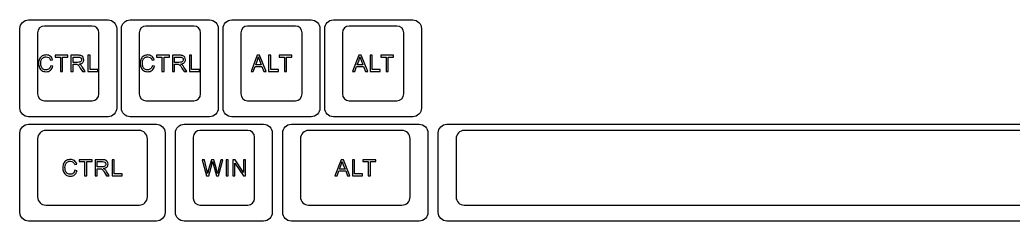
# Model space of a CAD drawing. Header units: millimetres. Extents: x -493 to 473, y -489 to 489.
# Drawn here: x 40.4 to 226.6, y 47.3 to 85 of the extents above; entities that cross this region are included whole.
import ezdxf

# ---------------------------------------------------------------- set-up
doc = ezdxf.new("R2010")
doc.units = ezdxf.units.MM
doc.header["$MEASUREMENT"] = 0
doc.layers.add('Layer 1', color=7, linetype='Continuous')

msp = doc.modelspace()

# ---------------------------------------------------------------- linework, layer by layer
at = {"layer": 'Layer 1', "color": 169}
for points in [[(41.9806, 66.8921), (41.9806, 66.8921), (56.8828, 66.8921), (56.8828, 66.8921), (56.8828, 66.8921), (57.776, 66.8921), (58.5067, 67.6228), (58.5067, 68.516), (58.5067, 68.516), (58.5067, 68.516), (58.5067, 83.4182), (58.5067, 83.4182), (58.5067, 83.4182), (58.5067, 84.3114), (57.776, 85.0421), (56.8828, 85.0421), (56.8828, 85.0421), (56.8828, 85.0421), (41.9806, 85.0421), (41.9806, 85.0421), (41.9806, 85.0421), (41.0874, 85.0421), (40.3567, 84.3114), (40.3567, 83.4182), (40.3567, 83.4182), (40.3567, 83.4182), (40.3567, 68.516), (40.3567, 68.516), (40.3567, 68.516), (40.3567, 67.6228), (41.0874, 66.8921), (41.9806, 66.8921)], [(61.0306, 66.8921), (61.0306, 66.8921), (75.9328, 66.8921), (75.9328, 66.8921), (75.9328, 66.8921), (76.826, 66.8921), (77.5567, 67.6228), (77.5567, 68.516), (77.5567, 68.516), (77.5567, 68.516), (77.5567, 83.4182), (77.5567, 83.4182), (77.5567, 83.4182), (77.5567, 84.3114), (76.826, 85.0421), (75.9328, 85.0421), (75.9328, 85.0421), (75.9328, 85.0421), (61.0306, 85.0421), (61.0306, 85.0421), (61.0306, 85.0421), (60.1374, 85.0421), (59.4067, 84.3114), (59.4067, 83.4182), (59.4067, 83.4182), (59.4067, 83.4182), (59.4067, 68.516), (59.4067, 68.516), (59.4067, 68.516), (59.4067, 67.6228), (60.1374, 66.8921), (61.0306, 66.8921)], [(80.0806, 66.8921), (80.0806, 66.8921), (94.9828, 66.8921), (94.9828, 66.8921), (94.9828, 66.8921), (95.876, 66.8921), (96.6067, 67.6228), (96.6067, 68.516), (96.6067, 68.516), (96.6067, 68.516), (96.6067, 83.4182), (96.6067, 83.4182), (96.6067, 83.4182), (96.6067, 84.3114), (95.876, 85.0421), (94.9828, 85.0421), (94.9828, 85.0421), (94.9828, 85.0421), (80.0806, 85.0421), (80.0806, 85.0421), (80.0806, 85.0421), (79.1874, 85.0421), (78.4567, 84.3114), (78.4567, 83.4182), (78.4567, 83.4182), (78.4567, 83.4182), (78.4567, 68.516), (78.4567, 68.516), (78.4567, 68.516), (78.4567, 67.6228), (79.1874, 66.8921), (80.0806, 66.8921)], [(99.1306, 66.8921), (99.1306, 66.8921), (114.0328, 66.8921), (114.0328, 66.8921), (114.0328, 66.8921), (114.926, 66.8921), (115.6567, 67.6228), (115.6567, 68.516), (115.6567, 68.516), (115.6567, 68.516), (115.6567, 83.4182), (115.6567, 83.4182), (115.6567, 83.4182), (115.6567, 84.3114), (114.926, 85.0421), (114.0328, 85.0421), (114.0328, 85.0421), (114.0328, 85.0421), (99.1306, 85.0421), (99.1306, 85.0421), (99.1306, 85.0421), (98.2374, 85.0421), (97.5067, 84.3114), (97.5067, 83.4182), (97.5067, 83.4182), (97.5067, 83.4182), (97.5067, 68.516), (97.5067, 68.516), (97.5067, 68.516), (97.5067, 67.6228), (98.2374, 66.8921), (99.1306, 66.8921)], [(41.9806, 47.313), (41.9806, 47.313), (65.9578, 47.313), (65.9578, 47.313), (65.9578, 47.313), (66.851, 47.313), (67.5817, 48.0437), (67.5817, 48.9369), (67.5817, 48.9369), (67.5817, 48.9369), (67.5817, 63.8391), (67.5817, 63.8391), (67.5817, 63.8391), (67.5817, 64.7323), (66.851, 65.463), (65.9578, 65.463), (65.9578, 65.463), (65.9578, 65.463), (41.9806, 65.463), (41.9806, 65.463), (41.9806, 65.463), (41.0873, 65.463), (40.3567, 64.7323), (40.3567, 63.8391), (40.3567, 63.8391), (40.3567, 63.8391), (40.3567, 48.9369), (40.3567, 48.9369), (40.3567, 48.9369), (40.3567, 48.0437), (41.0873, 47.313), (41.9806, 47.313)], [(71.1556, 47.313), (71.1556, 47.313), (86.0578, 47.313), (86.0578, 47.313), (86.0578, 47.313), (86.951, 47.313), (87.6817, 48.0437), (87.6817, 48.9369), (87.6817, 48.9369), (87.6817, 48.9369), (87.6817, 63.8391), (87.6817, 63.8391), (87.6817, 63.8391), (87.6817, 64.7323), (86.951, 65.463), (86.0578, 65.463), (86.0578, 65.463), (86.0578, 65.463), (71.1556, 65.463), (71.1556, 65.463), (71.1556, 65.463), (70.2624, 65.463), (69.5317, 64.7323), (69.5317, 63.8391), (69.5317, 63.8391), (69.5317, 63.8391), (69.5317, 48.9369), (69.5317, 48.9369), (69.5317, 48.9369), (69.5317, 48.0437), (70.2624, 47.313), (71.1556, 47.313)], [(91.2556, 47.313), (91.2556, 47.313), (115.2328, 47.313), (115.2328, 47.313), (115.2328, 47.313), (116.126, 47.313), (116.8567, 48.0437), (116.8567, 48.9369), (116.8567, 48.9369), (116.8567, 48.9369), (116.8567, 63.8391), (116.8567, 63.8391), (116.8567, 63.8391), (116.8567, 64.7323), (116.126, 65.463), (115.2328, 65.463), (115.2328, 65.463), (115.2328, 65.463), (91.2556, 65.463), (91.2556, 65.463), (91.2556, 65.463), (90.3623, 65.463), (89.6317, 64.7323), (89.6317, 63.8391), (89.6317, 63.8391), (89.6317, 63.8391), (89.6317, 48.9369), (89.6317, 48.9369), (89.6317, 48.9369), (89.6317, 48.0437), (90.3623, 47.313), (91.2556, 47.313)], [(120.4306, 47.313), (120.4306, 47.313), (244.2328, 47.313), (244.2328, 47.313), (244.2328, 47.313), (245.126, 47.313), (245.8567, 48.0437), (245.8567, 48.9369), (245.8567, 48.9369), (245.8567, 48.9369), (245.8567, 63.8391), (245.8567, 63.8391), (245.8567, 63.8391), (245.8567, 64.7323), (245.126, 65.463), (244.2328, 65.463), (244.2328, 65.463), (244.2328, 65.463), (120.4306, 65.463), (120.4306, 65.463), (120.4306, 65.463), (119.5374, 65.463), (118.8067, 64.7323), (118.8067, 63.8391), (118.8067, 63.8391), (118.8067, 63.8391), (118.8067, 48.9369), (118.8067, 48.9369), (118.8067, 48.9369), (118.8067, 48.0437), (119.5374, 47.313), (120.4306, 47.313)]]:
    msp.add_open_spline(points, degree=3, knots=[0, 0, 0, 0, 0.11111111, 0.11111111, 0.11111111, 0.11111111, 0.22222222, 0.22222222, 0.22222222, 0.22222222, 0.33333333, 0.33333333, 0.33333333, 0.33333333, 0.44444444, 0.44444444, 0.44444444, 0.44444444, 0.55555556, 0.55555556, 0.55555556, 0.55555556, 0.66666667, 0.66666667, 0.66666667, 0.66666667, 0.77777778, 0.77777778, 0.77777778, 0.77777778, 1, 1, 1, 1], dxfattribs=at)
at = {"layer": 'Layer 1', "color": 159}
for points in [[(44.9486, 83.8921), (44.9486, 83.8921), (53.9148, 83.8921), (53.9148, 83.8921), (53.9148, 83.8921), (54.6117, 83.8921), (55.1817, 83.3221), (55.1817, 82.6253), (55.1817, 82.6253), (55.1817, 82.6253), (55.1817, 71.159), (55.1817, 71.159), (55.1817, 71.159), (55.1817, 70.4622), (54.6117, 69.8921), (53.9148, 69.8921), (53.9148, 69.8921), (53.9148, 69.8921), (44.9486, 69.8921), (44.9486, 69.8921), (44.9486, 69.8921), (44.2517, 69.8921), (43.6817, 70.4622), (43.6817, 71.159), (43.6817, 71.159), (43.6817, 71.159), (43.6817, 82.6253), (43.6817, 82.6253), (43.6817, 82.6253), (43.6817, 83.3221), (44.2517, 83.8921), (44.9486, 83.8921)], [(63.9986, 83.8921), (63.9986, 83.8921), (72.9648, 83.8921), (72.9648, 83.8921), (72.9648, 83.8921), (73.6617, 83.8921), (74.2317, 83.3221), (74.2317, 82.6253), (74.2317, 82.6253), (74.2317, 82.6253), (74.2317, 71.159), (74.2317, 71.159), (74.2317, 71.159), (74.2317, 70.4622), (73.6617, 69.8921), (72.9648, 69.8921), (72.9648, 69.8921), (72.9648, 69.8921), (63.9986, 69.8921), (63.9986, 69.8921), (63.9986, 69.8921), (63.3017, 69.8921), (62.7317, 70.4622), (62.7317, 71.159), (62.7317, 71.159), (62.7317, 71.159), (62.7317, 82.6253), (62.7317, 82.6253), (62.7317, 82.6253), (62.7317, 83.3221), (63.3017, 83.8921), (63.9986, 83.8921)], [(83.0486, 83.8921), (83.0486, 83.8921), (92.0148, 83.8921), (92.0148, 83.8921), (92.0148, 83.8921), (92.7117, 83.8921), (93.2817, 83.3221), (93.2817, 82.6253), (93.2817, 82.6253), (93.2817, 82.6253), (93.2817, 71.159), (93.2817, 71.159), (93.2817, 71.159), (93.2817, 70.4622), (92.7117, 69.8921), (92.0148, 69.8921), (92.0148, 69.8921), (92.0148, 69.8921), (83.0486, 69.8921), (83.0486, 69.8921), (83.0486, 69.8921), (82.3517, 69.8921), (81.7817, 70.4622), (81.7817, 71.159), (81.7817, 71.159), (81.7817, 71.159), (81.7817, 82.6253), (81.7817, 82.6253), (81.7817, 82.6253), (81.7817, 83.3221), (82.3517, 83.8921), (83.0486, 83.8921)], [(102.0986, 83.8921), (102.0986, 83.8921), (111.0648, 83.8921), (111.0648, 83.8921), (111.0648, 83.8921), (111.7617, 83.8921), (112.3317, 83.3221), (112.3317, 82.6253), (112.3317, 82.6253), (112.3317, 82.6253), (112.3317, 71.159), (112.3317, 71.159), (112.3317, 71.159), (112.3317, 70.4622), (111.7617, 69.8921), (111.0648, 69.8921), (111.0648, 69.8921), (111.0648, 69.8921), (102.0986, 69.8921), (102.0986, 69.8921), (102.0986, 69.8921), (101.4017, 69.8921), (100.8317, 70.4622), (100.8317, 71.159), (100.8317, 71.159), (100.8317, 71.159), (100.8317, 82.6253), (100.8317, 82.6253), (100.8317, 82.6253), (100.8317, 83.3221), (101.4017, 83.8921), (102.0986, 83.8921)], [(45.2241, 64.313), (45.2241, 64.313), (62.7145, 64.313), (62.7145, 64.313), (62.7145, 64.313), (63.5627, 64.313), (64.2567, 63.619), (64.2567, 62.7707), (64.2567, 62.7707), (64.2567, 62.7707), (64.2567, 51.8554), (64.2567, 51.8554), (64.2567, 51.8554), (64.2567, 51.0071), (63.5627, 50.313), (62.7145, 50.313), (62.7145, 50.313), (62.7145, 50.313), (45.2241, 50.313), (45.2241, 50.313), (45.2241, 50.313), (44.3758, 50.313), (43.6818, 51.0071), (43.6818, 51.8554), (43.6818, 51.8554), (43.6818, 51.8554), (43.6818, 62.7707), (43.6818, 62.7707), (43.6818, 62.7707), (43.6818, 63.619), (44.3758, 64.313), (45.2241, 64.313)], [(74.1236, 64.313), (74.1236, 64.313), (83.0898, 64.313), (83.0898, 64.313), (83.0898, 64.313), (83.7867, 64.313), (84.3567, 63.743), (84.3567, 63.0462), (84.3567, 63.0462), (84.3567, 63.0462), (84.3567, 51.5799), (84.3567, 51.5799), (84.3567, 51.5799), (84.3567, 50.8831), (83.7867, 50.313), (83.0898, 50.313), (83.0898, 50.313), (83.0898, 50.313), (74.1236, 50.313), (74.1236, 50.313), (74.1236, 50.313), (73.4267, 50.313), (72.8567, 50.8831), (72.8567, 51.5799), (72.8567, 51.5799), (72.8567, 51.5799), (72.8567, 63.0462), (72.8567, 63.0462), (72.8567, 63.0462), (72.8567, 63.743), (73.4267, 64.313), (74.1236, 64.313)], [(94.4991, 64.313), (94.4991, 64.313), (111.9895, 64.313), (111.9895, 64.313), (111.9895, 64.313), (112.8377, 64.313), (113.5317, 63.619), (113.5317, 62.7707), (113.5317, 62.7707), (113.5317, 62.7707), (113.5317, 51.8554), (113.5317, 51.8554), (113.5317, 51.8554), (113.5317, 51.0071), (112.8377, 50.313), (111.9895, 50.313), (111.9895, 50.313), (111.9895, 50.313), (94.4991, 50.313), (94.4991, 50.313), (94.4991, 50.313), (93.6508, 50.313), (92.9568, 51.0071), (92.9568, 51.8554), (92.9568, 51.8554), (92.9568, 51.8554), (92.9568, 62.7707), (92.9568, 62.7707), (92.9568, 62.7707), (92.9568, 63.619), (93.6508, 64.313), (94.4991, 64.313)], [(123.6736, 64.313), (123.6736, 64.313), (240.9897, 64.313), (240.9897, 64.313), (240.9897, 64.313), (241.8378, 64.313), (242.5317, 63.619), (242.5317, 62.7707), (242.5317, 62.7707), (242.5317, 62.7707), (242.5317, 51.8554), (242.5317, 51.8554), (242.5317, 51.8554), (242.5317, 51.0071), (241.8378, 50.313), (240.9897, 50.313), (240.9897, 50.313), (240.9897, 50.313), (123.6736, 50.313), (123.6736, 50.313), (123.6736, 50.313), (122.8256, 50.313), (122.1316, 51.0071), (122.1316, 51.8554), (122.1316, 51.8554), (122.1316, 51.8554), (122.1316, 62.7707), (122.1316, 62.7707), (122.1316, 62.7707), (122.1316, 63.619), (122.8256, 64.313), (123.6736, 64.313)]]:
    msp.add_open_spline(points, degree=3, knots=[0, 0, 0, 0, 0.11111111, 0.11111111, 0.11111111, 0.11111111, 0.22222222, 0.22222222, 0.22222222, 0.22222222, 0.33333333, 0.33333333, 0.33333333, 0.33333333, 0.44444444, 0.44444444, 0.44444444, 0.44444444, 0.55555556, 0.55555556, 0.55555556, 0.55555556, 0.66666667, 0.66666667, 0.66666667, 0.66666667, 0.77777778, 0.77777778, 0.77777778, 0.77777778, 1, 1, 1, 1], dxfattribs=at)
at = {"layer": 'Layer 1', "color": 132}
for points, knots in [([(46.1367, 76.4399), (46.1367, 76.4399), (46.5389, 76.3383), (46.5389, 76.3383), (46.5389, 76.3383), (46.455, 76.0088), (46.304, 75.7583), (46.0859, 75.5854), (46.0859, 75.5854), (45.8679, 75.4126), (45.6012, 75.3258), (45.2859, 75.3258), (45.2859, 75.3258), (44.9599, 75.3258), (44.6946, 75.3921), (44.49, 75.5255), (44.49, 75.5255), (44.2854, 75.6581), (44.1302, 75.8507), (44.0236, 76.1026), (44.0236, 76.1026), (43.9171, 76.3552), (43.8635, 76.6254), (43.8635, 76.9147), (43.8635, 76.9147), (43.8635, 77.2301), (43.9234, 77.5052), (44.0441, 77.7402), (44.0441, 77.7402), (44.1647, 77.9751), (44.3362, 78.1536), (44.5584, 78.2757), (44.5584, 78.2757), (44.7807, 78.3978), (45.0255, 78.4584), (45.2922, 78.4584), (45.2922, 78.4584), (45.5956, 78.4584), (45.8503, 78.3815), (46.0563, 78.227), (46.0563, 78.227), (46.263, 78.0725), (46.407, 77.8559), (46.4881, 77.5765), (46.4881, 77.5765), (46.4881, 77.5765), (46.0944, 77.4834), (46.0944, 77.4834), (46.0944, 77.4834), (46.0246, 77.7035), (45.9223, 77.8644), (45.7889, 77.9646), (45.7889, 77.9646), (45.6556, 78.0655), (45.4876, 78.1155), (45.2851, 78.1155), (45.2851, 78.1155), (45.053, 78.1155), (44.8583, 78.0598), (44.7024, 77.9483), (44.7024, 77.9483), (44.5464, 77.8369), (44.4364, 77.6866), (44.3736, 77.4989), (44.3736, 77.4989), (44.3101, 77.3105), (44.2783, 77.1165), (44.2783, 76.9168), (44.2783, 76.9168), (44.2783, 76.6593), (44.3157, 76.4342), (44.3905, 76.2423), (44.3905, 76.2423), (44.4653, 76.0497), (44.5817, 75.9065), (44.7398, 75.8112), (44.7398, 75.8112), (44.8978, 75.716), (45.0685, 75.6687), (45.2527, 75.6687), (45.2527, 75.6687), (45.4771, 75.6687), (45.6661, 75.7336), (45.8214, 75.8627), (45.8214, 75.8627), (45.9766, 75.9925), (46.0817, 76.1845), (46.1367, 76.4399)], [0, 0, 0, 0, 0.04347826, 0.04347826, 0.04347826, 0.04347826, 0.08695652, 0.08695652, 0.08695652, 0.08695652, 0.13043478, 0.13043478, 0.13043478, 0.13043478, 0.17391304, 0.17391304, 0.17391304, 0.17391304, 0.2173913, 0.2173913, 0.2173913, 0.2173913, 0.26086957, 0.26086957, 0.26086957, 0.26086957, 0.30434783, 0.30434783, 0.30434783, 0.30434783, 0.34782609, 0.34782609, 0.34782609, 0.34782609, 0.39130435, 0.39130435, 0.39130435, 0.39130435, 0.43478261, 0.43478261, 0.43478261, 0.43478261, 0.47826087, 0.47826087, 0.47826087, 0.47826087, 0.52173913, 0.52173913, 0.52173913, 0.52173913, 0.56521739, 0.56521739, 0.56521739, 0.56521739, 0.60869565, 0.60869565, 0.60869565, 0.60869565, 0.65217391, 0.65217391, 0.65217391, 0.65217391, 0.69565217, 0.69565217, 0.69565217, 0.69565217, 0.73913043, 0.73913043, 0.73913043, 0.73913043, 0.7826087, 0.7826087, 0.7826087, 0.7826087, 0.82608696, 0.82608696, 0.82608696, 0.82608696, 0.86956522, 0.86956522, 0.86956522, 0.86956522, 0.91304348, 0.91304348, 0.91304348, 0.91304348, 1, 1, 1, 1]), ([(47.9542, 75.3766), (47.9542, 75.3766), (47.9542, 78.052), (47.9542, 78.052), (47.9542, 78.052), (47.9542, 78.052), (46.9552, 78.052), (46.9552, 78.052), (46.9552, 78.052), (46.9552, 78.052), (46.9552, 78.4076), (46.9552, 78.4076), (46.9552, 78.4076), (46.9552, 78.4076), (49.3554, 78.4076), (49.3554, 78.4076), (49.3554, 78.4076), (49.3554, 78.4076), (49.3554, 78.052), (49.3554, 78.052), (49.3554, 78.052), (49.3554, 78.052), (48.3564, 78.052), (48.3564, 78.052), (48.3564, 78.052), (48.3564, 78.052), (48.3564, 75.3766), (48.3564, 75.3766), (48.3564, 75.3766), (48.3564, 75.3766), (47.9542, 75.3766), (47.9542, 75.3766)], [0, 0, 0, 0, 0.11111111, 0.11111111, 0.11111111, 0.11111111, 0.22222222, 0.22222222, 0.22222222, 0.22222222, 0.33333333, 0.33333333, 0.33333333, 0.33333333, 0.44444444, 0.44444444, 0.44444444, 0.44444444, 0.55555556, 0.55555556, 0.55555556, 0.55555556, 0.66666667, 0.66666667, 0.66666667, 0.66666667, 0.77777778, 0.77777778, 0.77777778, 0.77777778, 1, 1, 1, 1]), ([(49.9269, 75.3766), (49.9269, 75.3766), (49.9269, 78.4076), (49.9269, 78.4076), (49.9269, 78.4076), (49.9269, 78.4076), (51.2703, 78.4076), (51.2703, 78.4076), (51.2703, 78.4076), (51.5405, 78.4076), (51.7458, 78.3801), (51.8862, 78.3258), (51.8862, 78.3258), (52.0266, 78.2715), (52.1388, 78.1755), (52.2228, 78.0379), (52.2228, 78.0379), (52.3068, 77.9004), (52.3484, 77.748), (52.3484, 77.5814), (52.3484, 77.5814), (52.3484, 77.3663), (52.2785, 77.1849), (52.1395, 77.0375), (52.1395, 77.0375), (52.0005, 76.89), (51.7861, 76.7969), (51.4954, 76.7567), (51.4954, 76.7567), (51.6019, 76.7059), (51.6823, 76.6551), (51.7374, 76.6057), (51.7374, 76.6057), (51.8545, 76.4984), (51.9653, 76.3637), (52.069, 76.2021), (52.069, 76.2021), (52.069, 76.2021), (52.5932, 75.3766), (52.5932, 75.3766), (52.5932, 75.3766), (52.5932, 75.3766), (52.0923, 75.3766), (52.0923, 75.3766), (52.0923, 75.3766), (52.0923, 75.3766), (51.6915, 76.0074), (51.6915, 76.0074), (51.6915, 76.0074), (51.5751, 76.1901), (51.4784, 76.3291), (51.4029, 76.4258), (51.4029, 76.4258), (51.3267, 76.5224), (51.259, 76.5894), (51.199, 76.6282), (51.199, 76.6282), (51.1398, 76.6663), (51.0784, 76.6932), (51.0163, 76.7087), (51.0163, 76.7087), (50.9711, 76.7179), (50.8971, 76.7228), (50.7933, 76.7228), (50.7933, 76.7228), (50.7933, 76.7228), (50.3291, 76.7228), (50.3291, 76.7228), (50.3291, 76.7228), (50.3291, 76.7228), (50.3291, 75.3766), (50.3291, 75.3766), (50.3291, 75.3766), (50.3291, 75.3766), (49.9269, 75.3766), (49.9269, 75.3766)], [0, 0, 0, 0, 0.05, 0.05, 0.05, 0.05, 0.1, 0.1, 0.1, 0.1, 0.15, 0.15, 0.15, 0.15, 0.2, 0.2, 0.2, 0.2, 0.25, 0.25, 0.25, 0.25, 0.3, 0.3, 0.3, 0.3, 0.35, 0.35, 0.35, 0.35, 0.4, 0.4, 0.4, 0.4, 0.45, 0.45, 0.45, 0.45, 0.5, 0.5, 0.5, 0.5, 0.55, 0.55, 0.55, 0.55, 0.6, 0.6, 0.6, 0.6, 0.65, 0.65, 0.65, 0.65, 0.7, 0.7, 0.7, 0.7, 0.75, 0.75, 0.75, 0.75, 0.8, 0.8, 0.8, 0.8, 0.85, 0.85, 0.85, 0.85, 0.9, 0.9, 0.9, 0.9, 1, 1, 1, 1]), ([(53.1075, 75.3766), (53.1075, 75.3766), (53.1075, 78.4076), (53.1075, 78.4076), (53.1075, 78.4076), (53.1075, 78.4076), (53.5097, 78.4076), (53.5097, 78.4076), (53.5097, 78.4076), (53.5097, 78.4076), (53.5097, 75.7322), (53.5097, 75.7322), (53.5097, 75.7322), (53.5097, 75.7322), (54.9998, 75.7322), (54.9998, 75.7322), (54.9998, 75.7322), (54.9998, 75.7322), (54.9998, 75.3766), (54.9998, 75.3766), (54.9998, 75.3766), (54.9998, 75.3766), (53.1075, 75.3766), (53.1075, 75.3766)], [0, 0, 0, 0, 0.14285714, 0.14285714, 0.14285714, 0.14285714, 0.28571429, 0.28571429, 0.28571429, 0.28571429, 0.42857143, 0.42857143, 0.42857143, 0.42857143, 0.57142857, 0.57142857, 0.57142857, 0.57142857, 0.71428571, 0.71428571, 0.71428571, 0.71428571, 1, 1, 1, 1]), ([(65.1867, 76.4399), (65.1867, 76.4399), (65.5889, 76.3383), (65.5889, 76.3383), (65.5889, 76.3383), (65.505, 76.0088), (65.354, 75.7583), (65.1359, 75.5854), (65.1359, 75.5854), (64.9179, 75.4126), (64.6512, 75.3258), (64.3359, 75.3258), (64.3359, 75.3258), (64.0099, 75.3258), (63.7446, 75.3921), (63.54, 75.5255), (63.54, 75.5255), (63.3354, 75.6581), (63.1802, 75.8507), (63.0736, 76.1026), (63.0736, 76.1026), (62.9671, 76.3552), (62.9135, 76.6254), (62.9135, 76.9147), (62.9135, 76.9147), (62.9135, 77.2301), (62.9734, 77.5052), (63.0941, 77.7402), (63.0941, 77.7402), (63.2147, 77.9751), (63.3862, 78.1536), (63.6084, 78.2757), (63.6084, 78.2757), (63.8307, 78.3978), (64.0755, 78.4584), (64.3422, 78.4584), (64.3422, 78.4584), (64.6456, 78.4584), (64.9003, 78.3815), (65.1063, 78.227), (65.1063, 78.227), (65.313, 78.0725), (65.457, 77.8559), (65.5381, 77.5765), (65.5381, 77.5765), (65.5381, 77.5765), (65.1444, 77.4834), (65.1444, 77.4834), (65.1444, 77.4834), (65.0746, 77.7035), (64.9723, 77.8644), (64.8389, 77.9646), (64.8389, 77.9646), (64.7056, 78.0655), (64.5376, 78.1155), (64.3351, 78.1155), (64.3351, 78.1155), (64.103, 78.1155), (63.9083, 78.0598), (63.7524, 77.9483), (63.7524, 77.9483), (63.5964, 77.8369), (63.4864, 77.6866), (63.4236, 77.4989), (63.4236, 77.4989), (63.3601, 77.3105), (63.3283, 77.1165), (63.3283, 76.9168), (63.3283, 76.9168), (63.3283, 76.6593), (63.3657, 76.4342), (63.4405, 76.2423), (63.4405, 76.2423), (63.5153, 76.0497), (63.6317, 75.9065), (63.7898, 75.8112), (63.7898, 75.8112), (63.9478, 75.716), (64.1185, 75.6687), (64.3027, 75.6687), (64.3027, 75.6687), (64.5271, 75.6687), (64.7161, 75.7336), (64.8714, 75.8627), (64.8714, 75.8627), (65.0266, 75.9925), (65.1317, 76.1845), (65.1867, 76.4399)], [0, 0, 0, 0, 0.04347826, 0.04347826, 0.04347826, 0.04347826, 0.08695652, 0.08695652, 0.08695652, 0.08695652, 0.13043478, 0.13043478, 0.13043478, 0.13043478, 0.17391304, 0.17391304, 0.17391304, 0.17391304, 0.2173913, 0.2173913, 0.2173913, 0.2173913, 0.26086957, 0.26086957, 0.26086957, 0.26086957, 0.30434783, 0.30434783, 0.30434783, 0.30434783, 0.34782609, 0.34782609, 0.34782609, 0.34782609, 0.39130435, 0.39130435, 0.39130435, 0.39130435, 0.43478261, 0.43478261, 0.43478261, 0.43478261, 0.47826087, 0.47826087, 0.47826087, 0.47826087, 0.52173913, 0.52173913, 0.52173913, 0.52173913, 0.56521739, 0.56521739, 0.56521739, 0.56521739, 0.60869565, 0.60869565, 0.60869565, 0.60869565, 0.65217391, 0.65217391, 0.65217391, 0.65217391, 0.69565217, 0.69565217, 0.69565217, 0.69565217, 0.73913043, 0.73913043, 0.73913043, 0.73913043, 0.7826087, 0.7826087, 0.7826087, 0.7826087, 0.82608696, 0.82608696, 0.82608696, 0.82608696, 0.86956522, 0.86956522, 0.86956522, 0.86956522, 0.91304348, 0.91304348, 0.91304348, 0.91304348, 1, 1, 1, 1]), ([(67.0042, 75.3766), (67.0042, 75.3766), (67.0042, 78.052), (67.0042, 78.052), (67.0042, 78.052), (67.0042, 78.052), (66.0052, 78.052), (66.0052, 78.052), (66.0052, 78.052), (66.0052, 78.052), (66.0052, 78.4076), (66.0052, 78.4076), (66.0052, 78.4076), (66.0052, 78.4076), (68.4054, 78.4076), (68.4054, 78.4076), (68.4054, 78.4076), (68.4054, 78.4076), (68.4054, 78.052), (68.4054, 78.052), (68.4054, 78.052), (68.4054, 78.052), (67.4064, 78.052), (67.4064, 78.052), (67.4064, 78.052), (67.4064, 78.052), (67.4064, 75.3766), (67.4064, 75.3766), (67.4064, 75.3766), (67.4064, 75.3766), (67.0042, 75.3766), (67.0042, 75.3766)], [0, 0, 0, 0, 0.11111111, 0.11111111, 0.11111111, 0.11111111, 0.22222222, 0.22222222, 0.22222222, 0.22222222, 0.33333333, 0.33333333, 0.33333333, 0.33333333, 0.44444444, 0.44444444, 0.44444444, 0.44444444, 0.55555556, 0.55555556, 0.55555556, 0.55555556, 0.66666667, 0.66666667, 0.66666667, 0.66666667, 0.77777778, 0.77777778, 0.77777778, 0.77777778, 1, 1, 1, 1]), ([(68.9769, 75.3766), (68.9769, 75.3766), (68.9769, 78.4076), (68.9769, 78.4076), (68.9769, 78.4076), (68.9769, 78.4076), (70.3203, 78.4076), (70.3203, 78.4076), (70.3203, 78.4076), (70.5905, 78.4076), (70.7958, 78.3801), (70.9362, 78.3258), (70.9362, 78.3258), (71.0766, 78.2715), (71.1888, 78.1755), (71.2728, 78.0379), (71.2728, 78.0379), (71.3568, 77.9004), (71.3984, 77.748), (71.3984, 77.5814), (71.3984, 77.5814), (71.3984, 77.3663), (71.3285, 77.1849), (71.1895, 77.0375), (71.1895, 77.0375), (71.0505, 76.89), (70.8361, 76.7969), (70.5454, 76.7567), (70.5454, 76.7567), (70.6519, 76.7059), (70.7323, 76.6551), (70.7874, 76.6057), (70.7874, 76.6057), (70.9045, 76.4984), (71.0153, 76.3637), (71.119, 76.2021), (71.119, 76.2021), (71.119, 76.2021), (71.6432, 75.3766), (71.6432, 75.3766), (71.6432, 75.3766), (71.6432, 75.3766), (71.1423, 75.3766), (71.1423, 75.3766), (71.1423, 75.3766), (71.1423, 75.3766), (70.7415, 76.0074), (70.7415, 76.0074), (70.7415, 76.0074), (70.6251, 76.1901), (70.5284, 76.3291), (70.4529, 76.4258), (70.4529, 76.4258), (70.3767, 76.5224), (70.309, 76.5894), (70.249, 76.6282), (70.249, 76.6282), (70.1898, 76.6663), (70.1284, 76.6932), (70.0663, 76.7087), (70.0663, 76.7087), (70.0211, 76.7179), (69.9471, 76.7228), (69.8433, 76.7228), (69.8433, 76.7228), (69.8433, 76.7228), (69.3791, 76.7228), (69.3791, 76.7228), (69.3791, 76.7228), (69.3791, 76.7228), (69.3791, 75.3766), (69.3791, 75.3766), (69.3791, 75.3766), (69.3791, 75.3766), (68.9769, 75.3766), (68.9769, 75.3766)], [0, 0, 0, 0, 0.05, 0.05, 0.05, 0.05, 0.1, 0.1, 0.1, 0.1, 0.15, 0.15, 0.15, 0.15, 0.2, 0.2, 0.2, 0.2, 0.25, 0.25, 0.25, 0.25, 0.3, 0.3, 0.3, 0.3, 0.35, 0.35, 0.35, 0.35, 0.4, 0.4, 0.4, 0.4, 0.45, 0.45, 0.45, 0.45, 0.5, 0.5, 0.5, 0.5, 0.55, 0.55, 0.55, 0.55, 0.6, 0.6, 0.6, 0.6, 0.65, 0.65, 0.65, 0.65, 0.7, 0.7, 0.7, 0.7, 0.75, 0.75, 0.75, 0.75, 0.8, 0.8, 0.8, 0.8, 0.85, 0.85, 0.85, 0.85, 0.9, 0.9, 0.9, 0.9, 1, 1, 1, 1]), ([(72.1575, 75.3766), (72.1575, 75.3766), (72.1575, 78.4076), (72.1575, 78.4076), (72.1575, 78.4076), (72.1575, 78.4076), (72.5597, 78.4076), (72.5597, 78.4076), (72.5597, 78.4076), (72.5597, 78.4076), (72.5597, 75.7322), (72.5597, 75.7322), (72.5597, 75.7322), (72.5597, 75.7322), (74.0498, 75.7322), (74.0498, 75.7322), (74.0498, 75.7322), (74.0498, 75.7322), (74.0498, 75.3766), (74.0498, 75.3766), (74.0498, 75.3766), (74.0498, 75.3766), (72.1575, 75.3766), (72.1575, 75.3766)], [0, 0, 0, 0, 0.14285714, 0.14285714, 0.14285714, 0.14285714, 0.28571429, 0.28571429, 0.28571429, 0.28571429, 0.42857143, 0.42857143, 0.42857143, 0.42857143, 0.57142857, 0.57142857, 0.57142857, 0.57142857, 0.71428571, 0.71428571, 0.71428571, 0.71428571, 1, 1, 1, 1]), ([(83.6988, 75.3766), (83.6988, 75.3766), (84.8615, 78.4076), (84.8615, 78.4076), (84.8615, 78.4076), (84.8615, 78.4076), (85.3025, 78.4076), (85.3025, 78.4076), (85.3025, 78.4076), (85.3025, 78.4076), (86.5365, 75.3766), (86.5365, 75.3766), (86.5365, 75.3766), (86.5365, 75.3766), (86.08, 75.3766), (86.08, 75.3766), (86.08, 75.3766), (86.08, 75.3766), (85.7293, 76.2952), (85.7293, 76.2952), (85.7293, 76.2952), (85.7293, 76.2952), (84.453, 76.2952), (84.453, 76.2952), (84.453, 76.2952), (84.453, 76.2952), (84.1242, 75.3766), (84.1242, 75.3766), (84.1242, 75.3766), (84.1242, 75.3766), (83.6988, 75.3766), (83.6988, 75.3766)], [0, 0, 0, 0, 0.11111111, 0.11111111, 0.11111111, 0.11111111, 0.22222222, 0.22222222, 0.22222222, 0.22222222, 0.33333333, 0.33333333, 0.33333333, 0.33333333, 0.44444444, 0.44444444, 0.44444444, 0.44444444, 0.55555556, 0.55555556, 0.55555556, 0.55555556, 0.66666667, 0.66666667, 0.66666667, 0.66666667, 0.77777778, 0.77777778, 0.77777778, 0.77777778, 1, 1, 1, 1]), ([(86.9866, 75.3766), (86.9866, 75.3766), (86.9866, 78.4076), (86.9866, 78.4076), (86.9866, 78.4076), (86.9866, 78.4076), (87.3888, 78.4076), (87.3888, 78.4076), (87.3888, 78.4076), (87.3888, 78.4076), (87.3888, 75.7322), (87.3888, 75.7322), (87.3888, 75.7322), (87.3888, 75.7322), (88.8789, 75.7322), (88.8789, 75.7322), (88.8789, 75.7322), (88.8789, 75.7322), (88.8789, 75.3766), (88.8789, 75.3766), (88.8789, 75.3766), (88.8789, 75.3766), (86.9866, 75.3766), (86.9866, 75.3766)], [0, 0, 0, 0, 0.14285714, 0.14285714, 0.14285714, 0.14285714, 0.28571429, 0.28571429, 0.28571429, 0.28571429, 0.42857143, 0.42857143, 0.42857143, 0.42857143, 0.57142857, 0.57142857, 0.57142857, 0.57142857, 0.71428571, 0.71428571, 0.71428571, 0.71428571, 1, 1, 1, 1]), ([(89.9633, 75.3766), (89.9633, 75.3766), (89.9633, 78.052), (89.9633, 78.052), (89.9633, 78.052), (89.9633, 78.052), (88.9643, 78.052), (88.9643, 78.052), (88.9643, 78.052), (88.9643, 78.052), (88.9643, 78.4076), (88.9643, 78.4076), (88.9643, 78.4076), (88.9643, 78.4076), (91.3645, 78.4076), (91.3645, 78.4076), (91.3645, 78.4076), (91.3645, 78.4076), (91.3645, 78.052), (91.3645, 78.052), (91.3645, 78.052), (91.3645, 78.052), (90.3655, 78.052), (90.3655, 78.052), (90.3655, 78.052), (90.3655, 78.052), (90.3655, 75.3766), (90.3655, 75.3766), (90.3655, 75.3766), (90.3655, 75.3766), (89.9633, 75.3766), (89.9633, 75.3766)], [0, 0, 0, 0, 0.11111111, 0.11111111, 0.11111111, 0.11111111, 0.22222222, 0.22222222, 0.22222222, 0.22222222, 0.33333333, 0.33333333, 0.33333333, 0.33333333, 0.44444444, 0.44444444, 0.44444444, 0.44444444, 0.55555556, 0.55555556, 0.55555556, 0.55555556, 0.66666667, 0.66666667, 0.66666667, 0.66666667, 0.77777778, 0.77777778, 0.77777778, 0.77777778, 1, 1, 1, 1]), ([(102.7488, 75.3766), (102.7488, 75.3766), (103.9115, 78.4076), (103.9115, 78.4076), (103.9115, 78.4076), (103.9115, 78.4076), (104.3525, 78.4076), (104.3525, 78.4076), (104.3525, 78.4076), (104.3525, 78.4076), (105.5865, 75.3766), (105.5865, 75.3766), (105.5865, 75.3766), (105.5865, 75.3766), (105.13, 75.3766), (105.13, 75.3766), (105.13, 75.3766), (105.13, 75.3766), (104.7793, 76.2952), (104.7793, 76.2952), (104.7793, 76.2952), (104.7793, 76.2952), (103.503, 76.2952), (103.503, 76.2952), (103.503, 76.2952), (103.503, 76.2952), (103.1742, 75.3766), (103.1742, 75.3766), (103.1742, 75.3766), (103.1742, 75.3766), (102.7488, 75.3766), (102.7488, 75.3766)], [0, 0, 0, 0, 0.11111111, 0.11111111, 0.11111111, 0.11111111, 0.22222222, 0.22222222, 0.22222222, 0.22222222, 0.33333333, 0.33333333, 0.33333333, 0.33333333, 0.44444444, 0.44444444, 0.44444444, 0.44444444, 0.55555556, 0.55555556, 0.55555556, 0.55555556, 0.66666667, 0.66666667, 0.66666667, 0.66666667, 0.77777778, 0.77777778, 0.77777778, 0.77777778, 1, 1, 1, 1]), ([(106.0366, 75.3766), (106.0366, 75.3766), (106.0366, 78.4076), (106.0366, 78.4076), (106.0366, 78.4076), (106.0366, 78.4076), (106.4388, 78.4076), (106.4388, 78.4076), (106.4388, 78.4076), (106.4388, 78.4076), (106.4388, 75.7322), (106.4388, 75.7322), (106.4388, 75.7322), (106.4388, 75.7322), (107.9289, 75.7322), (107.9289, 75.7322), (107.9289, 75.7322), (107.9289, 75.7322), (107.9289, 75.3766), (107.9289, 75.3766), (107.9289, 75.3766), (107.9289, 75.3766), (106.0366, 75.3766), (106.0366, 75.3766)], [0, 0, 0, 0, 0.14285714, 0.14285714, 0.14285714, 0.14285714, 0.28571429, 0.28571429, 0.28571429, 0.28571429, 0.42857143, 0.42857143, 0.42857143, 0.42857143, 0.57142857, 0.57142857, 0.57142857, 0.57142857, 0.71428571, 0.71428571, 0.71428571, 0.71428571, 1, 1, 1, 1]), ([(109.0133, 75.3766), (109.0133, 75.3766), (109.0133, 78.052), (109.0133, 78.052), (109.0133, 78.052), (109.0133, 78.052), (108.0143, 78.052), (108.0143, 78.052), (108.0143, 78.052), (108.0143, 78.052), (108.0143, 78.4076), (108.0143, 78.4076), (108.0143, 78.4076), (108.0143, 78.4076), (110.4145, 78.4076), (110.4145, 78.4076), (110.4145, 78.4076), (110.4145, 78.4076), (110.4145, 78.052), (110.4145, 78.052), (110.4145, 78.052), (110.4145, 78.052), (109.4155, 78.052), (109.4155, 78.052), (109.4155, 78.052), (109.4155, 78.052), (109.4155, 75.3766), (109.4155, 75.3766), (109.4155, 75.3766), (109.4155, 75.3766), (109.0133, 75.3766), (109.0133, 75.3766)], [0, 0, 0, 0, 0.11111111, 0.11111111, 0.11111111, 0.11111111, 0.22222222, 0.22222222, 0.22222222, 0.22222222, 0.33333333, 0.33333333, 0.33333333, 0.33333333, 0.44444444, 0.44444444, 0.44444444, 0.44444444, 0.55555556, 0.55555556, 0.55555556, 0.55555556, 0.66666667, 0.66666667, 0.66666667, 0.66666667, 0.77777778, 0.77777778, 0.77777778, 0.77777778, 1, 1, 1, 1]), ([(50.3291, 77.0699), (50.3291, 77.0699), (51.1899, 77.0699), (51.1899, 77.0699), (51.1899, 77.0699), (51.3733, 77.0699), (51.5158, 77.089), (51.6188, 77.1271), (51.6188, 77.1271), (51.7218, 77.1645), (51.8002, 77.2251), (51.8531, 77.3091), (51.8531, 77.3091), (51.9067, 77.3924), (51.9335, 77.4827), (51.9335, 77.5807), (51.9335, 77.5807), (51.9335, 77.724), (51.882, 77.8425), (51.7783, 77.9349), (51.7783, 77.9349), (51.6746, 78.0274), (51.5109, 78.0732), (51.2872, 78.0732), (51.2872, 78.0732), (51.2872, 78.0732), (50.3291, 78.0732), (50.3291, 78.0732), (50.3291, 78.0732), (50.3291, 78.0732), (50.3291, 77.0699), (50.3291, 77.0699)], [0, 0, 0, 0, 0.11111111, 0.11111111, 0.11111111, 0.11111111, 0.22222222, 0.22222222, 0.22222222, 0.22222222, 0.33333333, 0.33333333, 0.33333333, 0.33333333, 0.44444444, 0.44444444, 0.44444444, 0.44444444, 0.55555556, 0.55555556, 0.55555556, 0.55555556, 0.66666667, 0.66666667, 0.66666667, 0.66666667, 0.77777778, 0.77777778, 0.77777778, 0.77777778, 1, 1, 1, 1]), ([(69.3791, 77.0699), (69.3791, 77.0699), (70.2399, 77.0699), (70.2399, 77.0699), (70.2399, 77.0699), (70.4233, 77.0699), (70.5658, 77.089), (70.6688, 77.1271), (70.6688, 77.1271), (70.7718, 77.1645), (70.8502, 77.2251), (70.9031, 77.3091), (70.9031, 77.3091), (70.9567, 77.3924), (70.9835, 77.4827), (70.9835, 77.5807), (70.9835, 77.5807), (70.9835, 77.724), (70.932, 77.8425), (70.8283, 77.9349), (70.8283, 77.9349), (70.7246, 78.0274), (70.5609, 78.0732), (70.3372, 78.0732), (70.3372, 78.0732), (70.3372, 78.0732), (69.3791, 78.0732), (69.3791, 78.0732), (69.3791, 78.0732), (69.3791, 78.0732), (69.3791, 77.0699), (69.3791, 77.0699)], [0, 0, 0, 0, 0.11111111, 0.11111111, 0.11111111, 0.11111111, 0.22222222, 0.22222222, 0.22222222, 0.22222222, 0.33333333, 0.33333333, 0.33333333, 0.33333333, 0.44444444, 0.44444444, 0.44444444, 0.44444444, 0.55555556, 0.55555556, 0.55555556, 0.55555556, 0.66666667, 0.66666667, 0.66666667, 0.66666667, 0.77777778, 0.77777778, 0.77777778, 0.77777778, 1, 1, 1, 1]), ([(84.5708, 76.6212), (84.5708, 76.6212), (85.6037, 76.6212), (85.6037, 76.6212), (85.6037, 76.6212), (85.6037, 76.6212), (85.2876, 77.4615), (85.2876, 77.4615), (85.2876, 77.4615), (85.1924, 77.7169), (85.1204, 77.9279), (85.0703, 78.0944), (85.0703, 78.0944), (85.0287, 77.8968), (84.973, 77.7028), (84.9031, 77.5109), (84.9031, 77.5109), (84.9031, 77.5109), (84.5708, 76.6212), (84.5708, 76.6212)], [0, 0, 0, 0, 0.16666667, 0.16666667, 0.16666667, 0.16666667, 0.33333333, 0.33333333, 0.33333333, 0.33333333, 0.5, 0.5, 0.5, 0.5, 0.66666667, 0.66666667, 0.66666667, 0.66666667, 1, 1, 1, 1]), ([(103.6208, 76.6212), (103.6208, 76.6212), (104.6537, 76.6212), (104.6537, 76.6212), (104.6537, 76.6212), (104.6537, 76.6212), (104.3376, 77.4615), (104.3376, 77.4615), (104.3376, 77.4615), (104.2424, 77.7169), (104.1704, 77.9279), (104.1203, 78.0944), (104.1203, 78.0944), (104.0787, 77.8968), (104.023, 77.7028), (103.9531, 77.5109), (103.9531, 77.5109), (103.9531, 77.5109), (103.6208, 76.6212), (103.6208, 76.6212)], [0, 0, 0, 0, 0.16666667, 0.16666667, 0.16666667, 0.16666667, 0.33333333, 0.33333333, 0.33333333, 0.33333333, 0.5, 0.5, 0.5, 0.5, 0.66666667, 0.66666667, 0.66666667, 0.66666667, 1, 1, 1, 1]), ([(50.6743, 56.8608), (50.6743, 56.8608), (51.0765, 56.7592), (51.0765, 56.7592), (51.0765, 56.7592), (50.9926, 56.4297), (50.8416, 56.1792), (50.6235, 56.0063), (50.6235, 56.0063), (50.4055, 55.8335), (50.1388, 55.7467), (49.8235, 55.7467), (49.8235, 55.7467), (49.4975, 55.7467), (49.2322, 55.813), (49.0276, 55.9464), (49.0276, 55.9464), (48.823, 56.079), (48.6678, 56.2716), (48.5612, 56.5235), (48.5612, 56.5235), (48.4547, 56.7761), (48.4011, 57.0463), (48.4011, 57.3356), (48.4011, 57.3356), (48.4011, 57.651), (48.461, 57.9261), (48.5817, 58.1611), (48.5817, 58.1611), (48.7023, 58.396), (48.8738, 58.5745), (49.096, 58.6966), (49.096, 58.6966), (49.3183, 58.8187), (49.5631, 58.8793), (49.8298, 58.8793), (49.8298, 58.8793), (50.1332, 58.8793), (50.3879, 58.8024), (50.5939, 58.6479), (50.5939, 58.6479), (50.8006, 58.4934), (50.9446, 58.2768), (51.0257, 57.9974), (51.0257, 57.9974), (51.0257, 57.9974), (50.632, 57.9043), (50.632, 57.9043), (50.632, 57.9043), (50.5622, 58.1244), (50.4599, 58.2853), (50.3265, 58.3855), (50.3265, 58.3855), (50.1932, 58.4864), (50.0252, 58.5364), (49.8227, 58.5364), (49.8227, 58.5364), (49.5906, 58.5364), (49.3959, 58.4807), (49.24, 58.3692), (49.24, 58.3692), (49.084, 58.2578), (48.974, 58.1075), (48.9112, 57.9198), (48.9112, 57.9198), (48.8477, 57.7314), (48.8159, 57.5374), (48.8159, 57.3377), (48.8159, 57.3377), (48.8159, 57.0802), (48.8533, 56.8551), (48.9281, 56.6632), (48.9281, 56.6632), (49.0029, 56.4706), (49.1193, 56.3274), (49.2774, 56.2321), (49.2774, 56.2321), (49.4354, 56.1369), (49.6061, 56.0896), (49.7903, 56.0896), (49.7903, 56.0896), (50.0147, 56.0896), (50.2037, 56.1545), (50.359, 56.2836), (50.359, 56.2836), (50.5142, 56.4134), (50.6193, 56.6054), (50.6743, 56.8608)], [0, 0, 0, 0, 0.04347826, 0.04347826, 0.04347826, 0.04347826, 0.08695652, 0.08695652, 0.08695652, 0.08695652, 0.13043478, 0.13043478, 0.13043478, 0.13043478, 0.17391304, 0.17391304, 0.17391304, 0.17391304, 0.2173913, 0.2173913, 0.2173913, 0.2173913, 0.26086957, 0.26086957, 0.26086957, 0.26086957, 0.30434783, 0.30434783, 0.30434783, 0.30434783, 0.34782609, 0.34782609, 0.34782609, 0.34782609, 0.39130435, 0.39130435, 0.39130435, 0.39130435, 0.43478261, 0.43478261, 0.43478261, 0.43478261, 0.47826087, 0.47826087, 0.47826087, 0.47826087, 0.52173913, 0.52173913, 0.52173913, 0.52173913, 0.56521739, 0.56521739, 0.56521739, 0.56521739, 0.60869565, 0.60869565, 0.60869565, 0.60869565, 0.65217391, 0.65217391, 0.65217391, 0.65217391, 0.69565217, 0.69565217, 0.69565217, 0.69565217, 0.73913043, 0.73913043, 0.73913043, 0.73913043, 0.7826087, 0.7826087, 0.7826087, 0.7826087, 0.82608696, 0.82608696, 0.82608696, 0.82608696, 0.86956522, 0.86956522, 0.86956522, 0.86956522, 0.91304348, 0.91304348, 0.91304348, 0.91304348, 1, 1, 1, 1]), ([(52.4918, 55.7975), (52.4918, 55.7975), (52.4918, 58.4729), (52.4918, 58.4729), (52.4918, 58.4729), (52.4918, 58.4729), (51.4928, 58.4729), (51.4928, 58.4729), (51.4928, 58.4729), (51.4928, 58.4729), (51.4928, 58.8285), (51.4928, 58.8285), (51.4928, 58.8285), (51.4928, 58.8285), (53.893, 58.8285), (53.893, 58.8285), (53.893, 58.8285), (53.893, 58.8285), (53.893, 58.4729), (53.893, 58.4729), (53.893, 58.4729), (53.893, 58.4729), (52.894, 58.4729), (52.894, 58.4729), (52.894, 58.4729), (52.894, 58.4729), (52.894, 55.7975), (52.894, 55.7975), (52.894, 55.7975), (52.894, 55.7975), (52.4918, 55.7975), (52.4918, 55.7975)], [0, 0, 0, 0, 0.11111111, 0.11111111, 0.11111111, 0.11111111, 0.22222222, 0.22222222, 0.22222222, 0.22222222, 0.33333333, 0.33333333, 0.33333333, 0.33333333, 0.44444444, 0.44444444, 0.44444444, 0.44444444, 0.55555556, 0.55555556, 0.55555556, 0.55555556, 0.66666667, 0.66666667, 0.66666667, 0.66666667, 0.77777778, 0.77777778, 0.77777778, 0.77777778, 1, 1, 1, 1]), ([(54.4645, 55.7975), (54.4645, 55.7975), (54.4645, 58.8285), (54.4645, 58.8285), (54.4645, 58.8285), (54.4645, 58.8285), (55.8079, 58.8285), (55.8079, 58.8285), (55.8079, 58.8285), (56.0781, 58.8285), (56.2834, 58.801), (56.4238, 58.7467), (56.4238, 58.7467), (56.5642, 58.6924), (56.6764, 58.5964), (56.7604, 58.4588), (56.7604, 58.4588), (56.8444, 58.3213), (56.886, 58.1689), (56.886, 58.0023), (56.886, 58.0023), (56.886, 57.7872), (56.8161, 57.6058), (56.6771, 57.4584), (56.6771, 57.4584), (56.5381, 57.3109), (56.3237, 57.2178), (56.033, 57.1776), (56.033, 57.1776), (56.1395, 57.1268), (56.2199, 57.076), (56.275, 57.0266), (56.275, 57.0266), (56.3921, 56.9193), (56.5029, 56.7846), (56.6066, 56.623), (56.6066, 56.623), (56.6066, 56.623), (57.1308, 55.7975), (57.1308, 55.7975), (57.1308, 55.7975), (57.1308, 55.7975), (56.6299, 55.7975), (56.6299, 55.7975), (56.6299, 55.7975), (56.6299, 55.7975), (56.2291, 56.4283), (56.2291, 56.4283), (56.2291, 56.4283), (56.1127, 56.611), (56.016, 56.75), (55.9405, 56.8467), (55.9405, 56.8467), (55.8643, 56.9433), (55.7966, 57.0103), (55.7366, 57.0491), (55.7366, 57.0491), (55.6774, 57.0872), (55.616, 57.1141), (55.5539, 57.1296), (55.5539, 57.1296), (55.5087, 57.1388), (55.4347, 57.1437), (55.3309, 57.1437), (55.3309, 57.1437), (55.3309, 57.1437), (54.8667, 57.1437), (54.8667, 57.1437), (54.8667, 57.1437), (54.8667, 57.1437), (54.8667, 55.7975), (54.8667, 55.7975), (54.8667, 55.7975), (54.8667, 55.7975), (54.4645, 55.7975), (54.4645, 55.7975)], [0, 0, 0, 0, 0.05, 0.05, 0.05, 0.05, 0.1, 0.1, 0.1, 0.1, 0.15, 0.15, 0.15, 0.15, 0.2, 0.2, 0.2, 0.2, 0.25, 0.25, 0.25, 0.25, 0.3, 0.3, 0.3, 0.3, 0.35, 0.35, 0.35, 0.35, 0.4, 0.4, 0.4, 0.4, 0.45, 0.45, 0.45, 0.45, 0.5, 0.5, 0.5, 0.5, 0.55, 0.55, 0.55, 0.55, 0.6, 0.6, 0.6, 0.6, 0.65, 0.65, 0.65, 0.65, 0.7, 0.7, 0.7, 0.7, 0.75, 0.75, 0.75, 0.75, 0.8, 0.8, 0.8, 0.8, 0.85, 0.85, 0.85, 0.85, 0.9, 0.9, 0.9, 0.9, 1, 1, 1, 1]), ([(54.8667, 57.4908), (54.8667, 57.4908), (55.7275, 57.4908), (55.7275, 57.4908), (55.7275, 57.4908), (55.9109, 57.4908), (56.0534, 57.5099), (56.1564, 57.548), (56.1564, 57.548), (56.2594, 57.5854), (56.3378, 57.646), (56.3907, 57.73), (56.3907, 57.73), (56.4443, 57.8133), (56.4711, 57.9036), (56.4711, 58.0016), (56.4711, 58.0016), (56.4711, 58.1449), (56.4196, 58.2634), (56.3159, 58.3558), (56.3159, 58.3558), (56.2122, 58.4483), (56.0485, 58.4941), (55.8248, 58.4941), (55.8248, 58.4941), (55.8248, 58.4941), (54.8667, 58.4941), (54.8667, 58.4941), (54.8667, 58.4941), (54.8667, 58.4941), (54.8667, 57.4908), (54.8667, 57.4908)], [0, 0, 0, 0, 0.11111111, 0.11111111, 0.11111111, 0.11111111, 0.22222222, 0.22222222, 0.22222222, 0.22222222, 0.33333333, 0.33333333, 0.33333333, 0.33333333, 0.44444444, 0.44444444, 0.44444444, 0.44444444, 0.55555556, 0.55555556, 0.55555556, 0.55555556, 0.66666667, 0.66666667, 0.66666667, 0.66666667, 0.77777778, 0.77777778, 0.77777778, 0.77777778, 1, 1, 1, 1]), ([(57.6451, 55.7975), (57.6451, 55.7975), (57.6451, 58.8285), (57.6451, 58.8285), (57.6451, 58.8285), (57.6451, 58.8285), (58.0473, 58.8285), (58.0473, 58.8285), (58.0473, 58.8285), (58.0473, 58.8285), (58.0473, 56.1531), (58.0473, 56.1531), (58.0473, 56.1531), (58.0473, 56.1531), (59.5374, 56.1531), (59.5374, 56.1531), (59.5374, 56.1531), (59.5374, 56.1531), (59.5374, 55.7975), (59.5374, 55.7975), (59.5374, 55.7975), (59.5374, 55.7975), (57.6451, 55.7975), (57.6451, 55.7975)], [0, 0, 0, 0, 0.14285714, 0.14285714, 0.14285714, 0.14285714, 0.28571429, 0.28571429, 0.28571429, 0.28571429, 0.42857143, 0.42857143, 0.42857143, 0.42857143, 0.57142857, 0.57142857, 0.57142857, 0.57142857, 0.71428571, 0.71428571, 0.71428571, 0.71428571, 1, 1, 1, 1]), ([(75.3407, 55.7975), (75.3407, 55.7975), (74.5427, 58.8285), (74.5427, 58.8285), (74.5427, 58.8285), (74.5427, 58.8285), (74.959, 58.8285), (74.959, 58.8285), (74.959, 58.8285), (74.959, 58.8285), (75.4133, 56.841), (75.4133, 56.841), (75.4133, 56.841), (75.4627, 56.6329), (75.5065, 56.4261), (75.5439, 56.2215), (75.5439, 56.2215), (75.6236, 56.5447), (75.6702, 56.7309), (75.6836, 56.7803), (75.6836, 56.7803), (75.6836, 56.7803), (76.2565, 58.8285), (76.2565, 58.8285), (76.2565, 58.8285), (76.2565, 58.8285), (76.7398, 58.8285), (76.7398, 58.8285), (76.7398, 58.8285), (76.7398, 58.8285), (77.1744, 57.294), (77.1744, 57.294), (77.1744, 57.294), (77.2809, 56.913), (77.36, 56.5553), (77.4108, 56.2215), (77.4108, 56.2215), (77.451, 56.4127), (77.5025, 56.6322), (77.5653, 56.8798), (77.5653, 56.8798), (77.5653, 56.8798), (78.0387, 58.8285), (78.0387, 58.8285), (78.0387, 58.8285), (78.0387, 58.8285), (78.4416, 58.8285), (78.4416, 58.8285), (78.4416, 58.8285), (78.4416, 58.8285), (77.6118, 55.7975), (77.6118, 55.7975), (77.6118, 55.7975), (77.6118, 55.7975), (77.2217, 55.7975), (77.2217, 55.7975), (77.2217, 55.7975), (77.2217, 55.7975), (76.586, 58.1068), (76.586, 58.1068), (76.586, 58.1068), (76.5324, 58.3001), (76.4999, 58.4186), (76.4879, 58.4624), (76.4879, 58.4624), (76.4533, 58.3241), (76.4223, 58.2055), (76.3955, 58.1075), (76.3955, 58.1075), (76.3955, 58.1075), (75.7598, 55.7975), (75.7598, 55.7975), (75.7598, 55.7975), (75.7598, 55.7975), (75.3407, 55.7975), (75.3407, 55.7975)], [0, 0, 0, 0, 0.05, 0.05, 0.05, 0.05, 0.1, 0.1, 0.1, 0.1, 0.15, 0.15, 0.15, 0.15, 0.2, 0.2, 0.2, 0.2, 0.25, 0.25, 0.25, 0.25, 0.3, 0.3, 0.3, 0.3, 0.35, 0.35, 0.35, 0.35, 0.4, 0.4, 0.4, 0.4, 0.45, 0.45, 0.45, 0.45, 0.5, 0.5, 0.5, 0.5, 0.55, 0.55, 0.55, 0.55, 0.6, 0.6, 0.6, 0.6, 0.65, 0.65, 0.65, 0.65, 0.7, 0.7, 0.7, 0.7, 0.75, 0.75, 0.75, 0.75, 0.8, 0.8, 0.8, 0.8, 0.85, 0.85, 0.85, 0.85, 0.9, 0.9, 0.9, 0.9, 1, 1, 1, 1]), ([(79.03, 55.7975), (79.03, 55.7975), (79.03, 58.8285), (79.03, 58.8285), (79.03, 58.8285), (79.03, 58.8285), (79.4322, 58.8285), (79.4322, 58.8285), (79.4322, 58.8285), (79.4322, 58.8285), (79.4322, 55.7975), (79.4322, 55.7975), (79.4322, 55.7975), (79.4322, 55.7975), (79.03, 55.7975), (79.03, 55.7975)], [0, 0, 0, 0, 0.2, 0.2, 0.2, 0.2, 0.4, 0.4, 0.4, 0.4, 0.6, 0.6, 0.6, 0.6, 1, 1, 1, 1]), ([(80.283, 55.7975), (80.283, 55.7975), (80.283, 58.8285), (80.283, 58.8285), (80.283, 58.8285), (80.283, 58.8285), (80.6951, 58.8285), (80.6951, 58.8285), (80.6951, 58.8285), (80.6951, 58.8285), (82.2854, 56.4494), (82.2854, 56.4494), (82.2854, 56.4494), (82.2854, 56.4494), (82.2854, 58.8285), (82.2854, 58.8285), (82.2854, 58.8285), (82.2854, 58.8285), (82.6706, 58.8285), (82.6706, 58.8285), (82.6706, 58.8285), (82.6706, 58.8285), (82.6706, 55.7975), (82.6706, 55.7975), (82.6706, 55.7975), (82.6706, 55.7975), (82.2586, 55.7975), (82.2586, 55.7975), (82.2586, 55.7975), (82.2586, 55.7975), (80.6683, 58.1766), (80.6683, 58.1766), (80.6683, 58.1766), (80.6683, 58.1766), (80.6683, 55.7975), (80.6683, 55.7975), (80.6683, 55.7975), (80.6683, 55.7975), (80.283, 55.7975), (80.283, 55.7975)], [0, 0, 0, 0, 0.09090909, 0.09090909, 0.09090909, 0.09090909, 0.18181818, 0.18181818, 0.18181818, 0.18181818, 0.27272727, 0.27272727, 0.27272727, 0.27272727, 0.36363636, 0.36363636, 0.36363636, 0.36363636, 0.45454545, 0.45454545, 0.45454545, 0.45454545, 0.54545455, 0.54545455, 0.54545455, 0.54545455, 0.63636364, 0.63636364, 0.63636364, 0.63636364, 0.72727273, 0.72727273, 0.72727273, 0.72727273, 0.81818182, 0.81818182, 0.81818182, 0.81818182, 1, 1, 1, 1]), ([(99.4114, 55.7975), (99.4114, 55.7975), (100.5741, 58.8285), (100.5741, 58.8285), (100.5741, 58.8285), (100.5741, 58.8285), (101.0151, 58.8285), (101.0151, 58.8285), (101.0151, 58.8285), (101.0151, 58.8285), (102.2491, 55.7975), (102.2491, 55.7975), (102.2491, 55.7975), (102.2491, 55.7975), (101.7926, 55.7975), (101.7926, 55.7975), (101.7926, 55.7975), (101.7926, 55.7975), (101.4419, 56.7161), (101.4419, 56.7161), (101.4419, 56.7161), (101.4419, 56.7161), (100.1656, 56.7161), (100.1656, 56.7161), (100.1656, 56.7161), (100.1656, 56.7161), (99.8368, 55.7975), (99.8368, 55.7975), (99.8368, 55.7975), (99.8368, 55.7975), (99.4114, 55.7975), (99.4114, 55.7975)], [0, 0, 0, 0, 0.11111111, 0.11111111, 0.11111111, 0.11111111, 0.22222222, 0.22222222, 0.22222222, 0.22222222, 0.33333333, 0.33333333, 0.33333333, 0.33333333, 0.44444444, 0.44444444, 0.44444444, 0.44444444, 0.55555556, 0.55555556, 0.55555556, 0.55555556, 0.66666667, 0.66666667, 0.66666667, 0.66666667, 0.77777778, 0.77777778, 0.77777778, 0.77777778, 1, 1, 1, 1]), ([(100.2834, 57.0421), (100.2834, 57.0421), (101.3163, 57.0421), (101.3163, 57.0421), (101.3163, 57.0421), (101.3163, 57.0421), (101.0002, 57.8824), (101.0002, 57.8824), (101.0002, 57.8824), (100.905, 58.1378), (100.833, 58.3488), (100.7829, 58.5153), (100.7829, 58.5153), (100.7413, 58.3177), (100.6856, 58.1237), (100.6157, 57.9318), (100.6157, 57.9318), (100.6157, 57.9318), (100.2834, 57.0421), (100.2834, 57.0421)], [0, 0, 0, 0, 0.16666667, 0.16666667, 0.16666667, 0.16666667, 0.33333333, 0.33333333, 0.33333333, 0.33333333, 0.5, 0.5, 0.5, 0.5, 0.66666667, 0.66666667, 0.66666667, 0.66666667, 1, 1, 1, 1]), ([(102.6992, 55.7975), (102.6992, 55.7975), (102.6992, 58.8285), (102.6992, 58.8285), (102.6992, 58.8285), (102.6992, 58.8285), (103.1014, 58.8285), (103.1014, 58.8285), (103.1014, 58.8285), (103.1014, 58.8285), (103.1014, 56.1531), (103.1014, 56.1531), (103.1014, 56.1531), (103.1014, 56.1531), (104.5915, 56.1531), (104.5915, 56.1531), (104.5915, 56.1531), (104.5915, 56.1531), (104.5915, 55.7975), (104.5915, 55.7975), (104.5915, 55.7975), (104.5915, 55.7975), (102.6992, 55.7975), (102.6992, 55.7975)], [0, 0, 0, 0, 0.14285714, 0.14285714, 0.14285714, 0.14285714, 0.28571429, 0.28571429, 0.28571429, 0.28571429, 0.42857143, 0.42857143, 0.42857143, 0.42857143, 0.57142857, 0.57142857, 0.57142857, 0.57142857, 0.71428571, 0.71428571, 0.71428571, 0.71428571, 1, 1, 1, 1]), ([(105.6759, 55.7975), (105.6759, 55.7975), (105.6759, 58.4729), (105.6759, 58.4729), (105.6759, 58.4729), (105.6759, 58.4729), (104.6769, 58.4729), (104.6769, 58.4729), (104.6769, 58.4729), (104.6769, 58.4729), (104.6769, 58.8285), (104.6769, 58.8285), (104.6769, 58.8285), (104.6769, 58.8285), (107.0771, 58.8285), (107.0771, 58.8285), (107.0771, 58.8285), (107.0771, 58.8285), (107.0771, 58.4729), (107.0771, 58.4729), (107.0771, 58.4729), (107.0771, 58.4729), (106.0781, 58.4729), (106.0781, 58.4729), (106.0781, 58.4729), (106.0781, 58.4729), (106.0781, 55.7975), (106.0781, 55.7975), (106.0781, 55.7975), (106.0781, 55.7975), (105.6759, 55.7975), (105.6759, 55.7975)], [0, 0, 0, 0, 0.11111111, 0.11111111, 0.11111111, 0.11111111, 0.22222222, 0.22222222, 0.22222222, 0.22222222, 0.33333333, 0.33333333, 0.33333333, 0.33333333, 0.44444444, 0.44444444, 0.44444444, 0.44444444, 0.55555556, 0.55555556, 0.55555556, 0.55555556, 0.66666667, 0.66666667, 0.66666667, 0.66666667, 0.77777778, 0.77777778, 0.77777778, 0.77777778, 1, 1, 1, 1])]:
    msp.add_open_spline(points, degree=3, knots=knots, dxfattribs=at)

doc.saveas('drawing.dxf')
